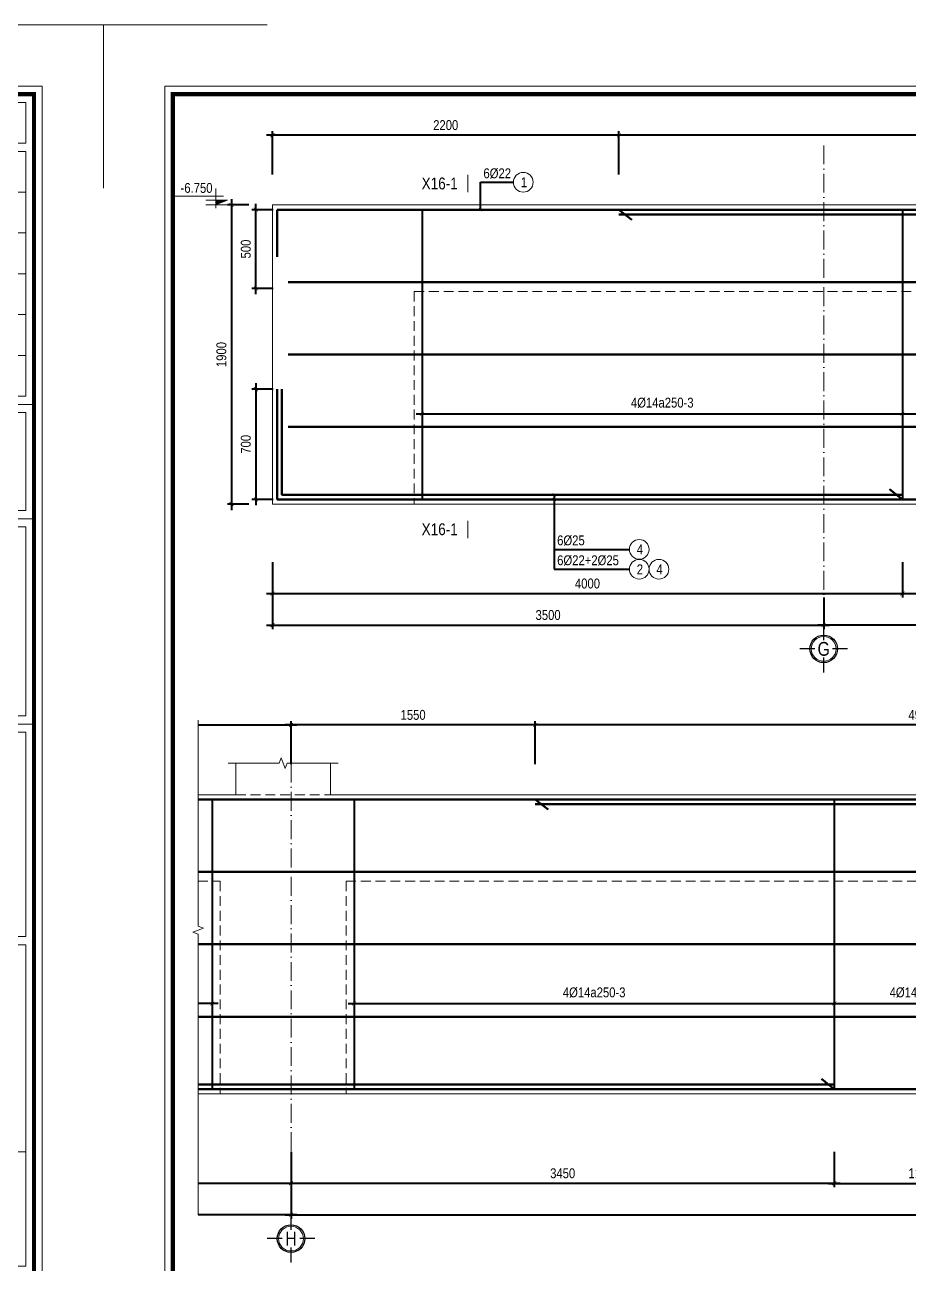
# Model space of a CAD drawing. Header units: millimetres. Extents: x 3014920 to 3563667, y -1638653 to -1356471.
# Drawn here: x 3214324 to 3219940, y -1593798 to -1585927 of the extents above; entities that cross this region are included whole.
import ezdxf
from ezdxf.enums import TextEntityAlignment as Align
from ezdxf.xclip import XClip

# ---------------------------------------------------------------- set-up
doc = ezdxf.new("R2010")
doc.units = ezdxf.units.MM
doc.header["$MEASUREMENT"] = 0
doc.header["$XCLIPFRAME"] = 0
doc.header["$PDMODE"] = 2
for name, pattern in [('6 TANG DIEN HINH 14-15$0$ACAD_ISO10W100', [18, 12, -3, 0, -3]), ('ACAD_ISO04W100', [30, 24, -3, 0, -3]), ('HIDDEN', [0.375, 0.25, -0.125])]:
    doc.linetypes.add(name, pattern=pattern)
doc.layers.get('0').update_dxf_attribs({"lineweight": 9})
doc.layers.get('Defpoints').update_dxf_attribs({"color": 10, "lineweight": 0})
for name, color, linetype, lineweight in [('2', 2, 'Continuous', 20), ('CDAI', 21, 'Continuous', 40), ('CTHEP', 50, 'Continuous', 50), ('DBAO', 90, 'Continuous', 13), ('DGIONG', 130, 'Continuous', 13), ('HATCH', 154, 'Continuous', 9), ('KTH', 154, 'Continuous', 9), ('Net khuat', 8, 'HIDDEN', 13), ('TEXT', 7, 'Continuous', 15), ('TRUC', 251, 'ACAD_ISO04W100', 9)]:
    doc.layers.add(name, color=color, linetype=linetype, lineweight=lineweight)
doc.layers.add('8', color=8, linetype='Continuous')
doc.styles.add('HELVECONDENSE', font='VHELVCN_0.TTF')
doc.styles.add('Star-HelCon', font='VHELVCN_0.TTF')
doc.styles.add('TTP-HelCon', font='VHELVCN_0.TTF')
doc.styles.add('VNI-HELVE-CONDENSE', font='VHELVCN_0.TTF')
doc.dimstyles.new('kc-25', dxfattribs={"dimtxt": 62.5, "dimasz": 20, "dimexe": 20, "dimexo": 50, "dimgap": 25, "dimtad": 3, "dimdec": 0, "dimzin": 0, "dimdsep": 46, "dimtxsty": 'VNI-HELVE-CONDENSE', "dimblk": 'DIM', "dimcen": 2.5, "dimclrd": 256, "dimclre": 154, "dimclrt": 7, "dimaunit": 1, "dimadec": 0, "dimazin": 0, "dimtfac": 1, "dimtdec": 0, "dimtix": 1, "dimtmove": 0, "dimatfit": 3, "dimldrblk": 'DOT', "dimfxl": 1, "dimtolj": 1, "dimtzin": 0, "dimarcsym": 0})
doc.dimstyles.new('TTP-25', dxfattribs={"dimscale": 25, "dimtxt": 2.5, "dimasz": 1, "dimexe": 1, "dimexo": 1, "dimgap": 0.09, "dimtad": 0, "dimdec": 4, "dimrnd": 1, "dimzin": 9, "dimdsep": 46, "dimtxsty": 'TTP-HelCon', "dimblk": 'ARCHTICK', "dimcen": 0.09, "dimdle": 1.5, "dimclrd": 256, "dimclre": 256, "dimclrt": 7, "dimadec": 0, "dimazin": 0, "dimtfac": 1, "dimtdec": 4, "dimtmove": 0, "dimatfit": 3, "dimldrblk": 'ARCHTICK', "dimfxl": 1, "dimtvp": 1, "dimtolj": 1, "dimtzin": 0, "dimarcsym": 0})

# ---------------------------------------------------------------- blocks, each defined once
blk = doc.blocks.new('2X-15')
at = {"layer": 'CTHEP'}
blk.add_line((36594.43122, -500), (7254.43496, -500.09045), dxfattribs=at)
for points in [[(7254.43412, -230.34896), (7254.43317, -30), (36594.43122, -30), (36594.43122, -230)], [(7254.43456, -370.14257), (7254.43642, -970), (36594.43122, -970), (36594.43122, -370)]]:
    blk.add_lwpolyline(points, dxfattribs=at)
blk = doc.blocks.new('_ArchTick')
at = {"color": 0, "linetype": 'ByBlock', "const_width": 0.15}
blk.add_lwpolyline([(-0.5, -0.5), (0.5, 0.5)], dxfattribs=at)
blk = doc.blocks.new('*D1010')
at = {"layer": 'Defpoints', "color": 0, "transparency": 16777216}
for p in [(2574251.9, -2094627.4), (2574115.9, -2096527.4), (2574251.9, -2096527.4)]:
    blk.add_point(p, dxfattribs=at)
at = {"layer": 'KTH', "lineweight": -2, "transparency": 16777216}
for p, q in [((2574115.9, -2094589.9), (2574115.9, -2096564.9)), ((2574226.9, -2094627.4), (2574090.9, -2094627.4)), ((2574226.9, -2096527.4), (2574090.9, -2096527.4))]:
    blk.add_line(p, q, dxfattribs=at)
at = {"layer": 'KTH', "lineweight": -2, "transparency": 16777216, "xscale": 25, "yscale": 25, "zscale": 25}
for p, rotation in [((2574115.9, -2094627.4), 90), ((2574115.9, -2096527.4), 270)]:
    blk.add_blockref('_ArchTick', p, dxfattribs=dict(at, rotation=rotation))
at = {"layer": 'KTH', "color": 7, "transparency": 16777216, "insert": (2574052, -2095577.4), "char_height": 62.5, "attachment_point": 5, "rotation": 90, "style": 'TTP-HelCon'}
blk.add_mtext('\\A1;1900', dxfattribs=at)
blk = doc.blocks.new('CODE')
at = {"layer": 'DBAO'}
for p, q in [((-62.5, -20), (-62.5, 105)), ((-62.5, 0), (-137.5, 30)), ((-137.5, 30), (0, 30)), ((-137.5, 0), (0, 0)), ((-112.5, 55), (223.6, 55))]:
    blk.add_line(p, q, dxfattribs=at)
at = {"layer": 'HATCH', "color": 1}
blk.add_solid([(-62.5, 0), (-137.5, 30), (-62.5, 30)], dxfattribs=at)
blk = doc.blocks.new('*D1011')
at = {"layer": 'Defpoints', "color": 0, "transparency": 16777216}
for p in [(2578376.3, -2096870.8), (2580626.3, -2096870.8), (2580626.3, -2097095.8)]:
    blk.add_point(p, dxfattribs=at)
at = {"layer": 'KTH', "lineweight": -2, "transparency": 16777216}
for p, q in [((2578376.3, -2096895.8), (2578376.3, -2097120.8)), ((2580626.3, -2096895.8), (2580626.3, -2097120.8)), ((2578338.8, -2097095.8), (2580663.8, -2097095.8))]:
    blk.add_line(p, q, dxfattribs=at)
at = {"layer": 'KTH', "lineweight": -2, "transparency": 16777216, "xscale": 25, "yscale": 25, "zscale": 25, "rotation": 180}
blk.add_blockref('_ArchTick', (2578376.3, -2097095.8), dxfattribs=at)
at = {"layer": 'KTH', "lineweight": -2, "transparency": 16777216, "xscale": 25, "yscale": 25, "zscale": 25}
blk.add_blockref('_ArchTick', (2580626.3, -2097095.8), dxfattribs=at)
at = {"layer": 'KTH', "color": 7, "transparency": 16777216, "insert": (2579501.3, -2097031.9), "char_height": 62.5, "attachment_point": 5, "style": 'TTP-HelCon'}
blk.add_mtext('\\A1;2250', dxfattribs=at)
blk = doc.blocks.new('DIM')
h = blk.add_hatch(color=1)
h.paths.add_polyline_path([(0.49, 0.29, 1), (0.29, 0.49), (-0.19, 0), (0.19, 0)])
h.paths.add_polyline_path([(0.19, 0), (-0.19, 0), (-0.49, -0.29, 1), (-0.29, -0.49)])
at = {"color": 9}
for p, q in [((-0.19, 0), (-1.5, 0)), ((0.19, 0), (1.5, 0))]:
    blk.add_line(p, q, dxfattribs=at)
at = {"color": 1}
for p, q in [((-0.49, -0.29), (0.29, 0.49)), ((-0.29, -0.49), (0.49, 0.29)), ((-0.19, 0), (0.19, 0))]:
    blk.add_line(p, q, dxfattribs=at)
blk.add_arc((-0.39, -0.39), 0.138, 135, 315, dxfattribs=at)
blk = doc.blocks.new('*D1012')
at = {"layer": 'Defpoints', "color": 0, "transparency": 16777216}
for p in [(2574376.3, -2096870.8), (2578376.3, -2096870.8), (2578376.3, -2097095.8)]:
    blk.add_point(p, dxfattribs=at)
at = {"layer": 'KTH', "lineweight": -2, "transparency": 16777216}
for p, q in [((2574376.3, -2096895.8), (2574376.3, -2097120.8)), ((2578376.3, -2096895.8), (2578376.3, -2097120.8)), ((2574338.8, -2097095.8), (2578413.8, -2097095.8))]:
    blk.add_line(p, q, dxfattribs=at)
at = {"layer": 'KTH', "lineweight": -2, "transparency": 16777216, "xscale": 25, "yscale": 25, "zscale": 25, "rotation": 180}
blk.add_blockref('_ArchTick', (2574376.3, -2097095.8), dxfattribs=at)
at = {"layer": 'KTH', "lineweight": -2, "transparency": 16777216, "xscale": 25, "yscale": 25, "zscale": 25}
blk.add_blockref('_ArchTick', (2578376.3, -2097095.8), dxfattribs=at)
at = {"layer": 'KTH', "color": 7, "transparency": 16777216, "insert": (2576376.3, -2097031.9), "char_height": 62.5, "attachment_point": 5, "style": 'TTP-HelCon'}
blk.add_mtext('\\A1;4000', dxfattribs=at)
blk = doc.blocks.new('*D1013')
at = {"layer": 'Defpoints', "color": 0, "transparency": 16777216}
for p in [(2574376.3, -2096870.8), (2577876.3, -2097095.8), (2577876.3, -2097295.7)]:
    blk.add_point(p, dxfattribs=at)
at = {"layer": 'KTH', "lineweight": -2, "transparency": 16777216}
for p, q in [((2574376.3, -2096895.8), (2574376.3, -2097320.7)), ((2577876.3, -2097120.8), (2577876.3, -2097320.7)), ((2574338.8, -2097295.7), (2577913.8, -2097295.7))]:
    blk.add_line(p, q, dxfattribs=at)
at = {"layer": 'KTH', "lineweight": -2, "transparency": 16777216, "xscale": 25, "yscale": 25, "zscale": 25, "rotation": 180}
blk.add_blockref('_ArchTick', (2574376.3, -2097295.7), dxfattribs=at)
at = {"layer": 'KTH', "lineweight": -2, "transparency": 16777216, "xscale": 25, "yscale": 25, "zscale": 25}
blk.add_blockref('_ArchTick', (2577876.3, -2097295.7), dxfattribs=at)
at = {"layer": 'KTH', "color": 7, "transparency": 16777216, "insert": (2576126.3, -2097231.9), "char_height": 62.5, "attachment_point": 5, "style": 'TTP-HelCon'}
blk.add_mtext('\\A1;3500', dxfattribs=at)
blk = doc.blocks.new('*D1014')
at = {"layer": 'Defpoints', "color": 0, "transparency": 16777216}
for p in [(2575326.3, -2095777.4), (2578376.3, -2095777.4), (2578376.3, -2095953.8)]:
    blk.add_point(p, dxfattribs=at)
at = {"layer": 'KTH', "lineweight": -2, "transparency": 16777216}
for p, q in [((2575326.3, -2095802.4), (2575326.3, -2095978.8)), ((2578376.3, -2095802.4), (2578376.3, -2095978.8)), ((2575288.8, -2095953.8), (2578413.8, -2095953.8))]:
    blk.add_line(p, q, dxfattribs=at)
at = {"layer": 'KTH', "lineweight": -2, "transparency": 16777216, "xscale": 25, "yscale": 25, "zscale": 25, "rotation": 180}
blk.add_blockref('_ArchTick', (2575326.3, -2095953.8), dxfattribs=at)
at = {"layer": 'KTH', "lineweight": -2, "transparency": 16777216, "xscale": 25, "yscale": 25, "zscale": 25}
blk.add_blockref('_ArchTick', (2578376.3, -2095953.8), dxfattribs=at)
at = {"layer": 'KTH', "color": 7, "transparency": 16777216, "insert": (2576851.3, -2095883.9), "char_height": 62.5, "attachment_point": 5, "style": 'TTP-HelCon'}
blk.add_mtext('\\A1;4Þ14a250-3', dxfattribs=at)
blk = doc.blocks.new('*D1015')
at = {"layer": 'Defpoints', "color": 0, "transparency": 16777216}
for p in [(2578376.3, -2095777.4), (2580626.3, -2095777.4), (2580626.3, -2095953.8)]:
    blk.add_point(p, dxfattribs=at)
at = {"layer": 'KTH', "lineweight": -2, "transparency": 16777216}
for p, q in [((2578376.3, -2095802.4), (2578376.3, -2095978.8)), ((2580626.3, -2095802.4), (2580626.3, -2095978.8)), ((2578338.8, -2095953.8), (2580663.8, -2095953.8))]:
    blk.add_line(p, q, dxfattribs=at)
at = {"layer": 'KTH', "lineweight": -2, "transparency": 16777216, "xscale": 25, "yscale": 25, "zscale": 25, "rotation": 180}
blk.add_blockref('_ArchTick', (2578376.3, -2095953.8), dxfattribs=at)
at = {"layer": 'KTH', "lineweight": -2, "transparency": 16777216, "xscale": 25, "yscale": 25, "zscale": 25}
blk.add_blockref('_ArchTick', (2580626.3, -2095953.8), dxfattribs=at)
at = {"layer": 'KTH', "color": 7, "transparency": 16777216, "insert": (2579501.3, -2095883.9), "char_height": 62.5, "attachment_point": 5, "style": 'TTP-HelCon'}
blk.add_mtext('\\A1;4Þ14a300-3', dxfattribs=at)
blk = doc.blocks.new('dau truc')
blk.add_circle((0, 0), 180)
at = {"layer": '8'}
for p, q in [((0, 127), (0, 345)), ((-127, 0), (-345, 0)), ((0, -345), (0, -127)), ((345, 0), (127, 0))]:
    blk.add_line(p, q, dxfattribs=at)
blk.add_circle((0, 0), 200, dxfattribs=at)
at = {"layer": 'TEXT', "style": 'HELVECONDENSE'}
blk.add_attdef('A', text='', height=233, dxfattribs=at).set_placement((0, 0), align=Align.MIDDLE)
blk = doc.blocks.new('*D983')
at = {"layer": 'Defpoints', "color": 0, "transparency": 16777216}
for p in [(2580626.3, -2096870.8), (2584376.3, -2096870.8), (2580626.3, -2097095.8)]:
    blk.add_point(p, dxfattribs=at)
at = {"layer": 'KTH', "lineweight": -2, "transparency": 16777216}
for p, q in [((2580626.3, -2096895.8), (2580626.3, -2097120.8)), ((2584376.3, -2096895.8), (2584376.3, -2097120.8)), ((2584413.8, -2097095.8), (2580588.8, -2097095.8))]:
    blk.add_line(p, q, dxfattribs=at)
at = {"layer": 'KTH', "lineweight": -2, "transparency": 16777216, "xscale": 25, "yscale": 25, "zscale": 25, "rotation": 180}
blk.add_blockref('_ArchTick', (2580626.3, -2097095.8), dxfattribs=at)
at = {"layer": 'KTH', "lineweight": -2, "transparency": 16777216, "xscale": 25, "yscale": 25, "zscale": 25}
blk.add_blockref('_ArchTick', (2584376.3, -2097095.8), dxfattribs=at)
at = {"layer": 'KTH', "color": 7, "transparency": 16777216, "insert": (2582501.3, -2097031.9), "char_height": 62.5, "attachment_point": 5, "style": 'TTP-HelCon'}
blk.add_mtext('\\A1;3750', dxfattribs=at)
blk = doc.blocks.new('*D984')
at = {"layer": 'Defpoints', "color": 0, "transparency": 16777216}
for p in [(2580626.3, -2095777.4), (2583876.3, -2095777.4), (2580626.3, -2095953.8)]:
    blk.add_point(p, dxfattribs=at)
at = {"layer": 'KTH', "lineweight": -2, "transparency": 16777216}
for p, q in [((2580626.3, -2095802.4), (2580626.3, -2095978.8)), ((2583876.3, -2095802.4), (2583876.3, -2095978.8)), ((2583913.8, -2095953.8), (2580588.8, -2095953.8))]:
    blk.add_line(p, q, dxfattribs=at)
at = {"layer": 'KTH', "lineweight": -2, "transparency": 16777216, "xscale": 25, "yscale": 25, "zscale": 25, "rotation": 180}
blk.add_blockref('_ArchTick', (2580626.3, -2095953.8), dxfattribs=at)
at = {"layer": 'KTH', "lineweight": -2, "transparency": 16777216, "xscale": 25, "yscale": 25, "zscale": 25}
blk.add_blockref('_ArchTick', (2583876.3, -2095953.8), dxfattribs=at)
at = {"layer": 'KTH', "color": 7, "transparency": 16777216, "insert": (2582251.3, -2095883.9), "char_height": 62.5, "attachment_point": 5, "style": 'TTP-HelCon'}
blk.add_mtext('\\A1;4Þ14a250-3', dxfattribs=at)
blk = doc.blocks.new('*D985')
at = {"layer": 'Defpoints', "color": 0, "transparency": 16777216}
for p in [(2587826.3, -2095777.4), (2588926.3, -2095777.4), (2588926.3, -2095953.8)]:
    blk.add_point(p, dxfattribs=at)
at = {"layer": 'KTH', "lineweight": -2, "transparency": 16777216}
for p, q in [((2587826.3, -2095802.4), (2587826.3, -2095978.8)), ((2588926.3, -2095802.4), (2588926.3, -2095978.8)), ((2587788.8, -2095953.8), (2588963.8, -2095953.8))]:
    blk.add_line(p, q, dxfattribs=at)
at = {"layer": 'KTH', "lineweight": -2, "transparency": 16777216, "xscale": 25, "yscale": 25, "zscale": 25, "rotation": 180}
blk.add_blockref('_ArchTick', (2587826.3, -2095953.8), dxfattribs=at)
at = {"layer": 'KTH', "lineweight": -2, "transparency": 16777216, "xscale": 25, "yscale": 25, "zscale": 25}
blk.add_blockref('_ArchTick', (2588926.3, -2095953.8), dxfattribs=at)
at = {"layer": 'KTH', "color": 7, "transparency": 16777216, "insert": (2588376.3, -2095883.9), "char_height": 62.5, "attachment_point": 5, "style": 'TTP-HelCon'}
blk.add_mtext('\\A1;4Þ14a300-3', dxfattribs=at)
blk = doc.blocks.new('*D986')
at = {"layer": 'Defpoints', "color": 0, "transparency": 16777216}
for p in [(2584776.3, -2095777.4), (2587826.3, -2095777.4), (2587826.3, -2095953.8)]:
    blk.add_point(p, dxfattribs=at)
at = {"layer": 'KTH', "lineweight": -2, "transparency": 16777216}
for p, q in [((2584776.3, -2095802.4), (2584776.3, -2095978.8)), ((2587826.3, -2095802.4), (2587826.3, -2095978.8)), ((2584738.8, -2095953.8), (2587863.8, -2095953.8))]:
    blk.add_line(p, q, dxfattribs=at)
at = {"layer": 'KTH', "lineweight": -2, "transparency": 16777216, "xscale": 25, "yscale": 25, "zscale": 25, "rotation": 180}
blk.add_blockref('_ArchTick', (2584776.3, -2095953.8), dxfattribs=at)
at = {"layer": 'KTH', "lineweight": -2, "transparency": 16777216, "xscale": 25, "yscale": 25, "zscale": 25}
blk.add_blockref('_ArchTick', (2587826.3, -2095953.8), dxfattribs=at)
at = {"layer": 'KTH', "color": 7, "transparency": 16777216, "insert": (2586301.3, -2095883.9), "char_height": 62.5, "attachment_point": 5, "style": 'TTP-HelCon'}
blk.add_mtext('\\A1;4Þ14a250-3', dxfattribs=at)
blk = doc.blocks.new('*D987')
at = {"layer": 'Defpoints', "color": 0, "transparency": 16777216}
for p in [(2585926.8, -2094184.7), (2585926.8, -2094458.7), (2590826.3, -2094394.4)]:
    blk.add_point(p, dxfattribs=at)
at = {"layer": 'KTH', "lineweight": -2, "transparency": 16777216}
for p, q in [((2590863.8, -2094184.7), (2585889.3, -2094184.7)), ((2585926.8, -2094433.7), (2585926.8, -2094159.7)), ((2590826.3, -2094369.4), (2590826.3, -2094159.7))]:
    blk.add_line(p, q, dxfattribs=at)
at = {"layer": 'KTH', "lineweight": -2, "transparency": 16777216, "xscale": 25, "yscale": 25, "zscale": 25, "rotation": 180}
blk.add_blockref('_ArchTick', (2585926.8, -2094184.7), dxfattribs=at)
at = {"layer": 'KTH', "lineweight": -2, "transparency": 16777216, "xscale": 25, "yscale": 25, "zscale": 25}
blk.add_blockref('_ArchTick', (2590826.3, -2094184.7), dxfattribs=at)
at = {"layer": 'KTH', "color": 7, "transparency": 16777216, "insert": (2588376.5, -2094120.8), "char_height": 62.5, "attachment_point": 5, "style": 'TTP-HelCon'}
blk.add_mtext('\\A1;4900', dxfattribs=at)
blk = doc.blocks.new('*D988')
at = {"layer": 'Defpoints', "color": 0, "transparency": 16777216}
for p in [(2584376.3, -2094184.7), (2584376.3, -2094458.7), (2585926.8, -2094458.7)]:
    blk.add_point(p, dxfattribs=at)
at = {"layer": 'KTH', "lineweight": -2, "transparency": 16777216}
for p, q in [((2585964.3, -2094184.7), (2584338.8, -2094184.7)), ((2584376.3, -2094433.7), (2584376.3, -2094159.7)), ((2585926.8, -2094433.7), (2585926.8, -2094159.7))]:
    blk.add_line(p, q, dxfattribs=at)
at = {"layer": 'KTH', "lineweight": -2, "transparency": 16777216, "xscale": 25, "yscale": 25, "zscale": 25, "rotation": 180}
blk.add_blockref('_ArchTick', (2584376.3, -2094184.7), dxfattribs=at)
at = {"layer": 'KTH', "lineweight": -2, "transparency": 16777216, "xscale": 25, "yscale": 25, "zscale": 25}
blk.add_blockref('_ArchTick', (2585926.8, -2094184.7), dxfattribs=at)
at = {"layer": 'KTH', "color": 7, "transparency": 16777216, "insert": (2585151.5, -2094120.8), "char_height": 62.5, "attachment_point": 5, "style": 'TTP-HelCon'}
blk.add_mtext('\\A1;1550', dxfattribs=at)
blk = doc.blocks.new('*D989')
at = {"layer": 'Defpoints', "color": 0, "transparency": 16777216}
for p in [(2587826.3, -2096870.8), (2588926.3, -2096870.8), (2588926.3, -2097095.8)]:
    blk.add_point(p, dxfattribs=at)
at = {"layer": 'KTH', "lineweight": -2, "transparency": 16777216}
for p, q in [((2587826.3, -2096895.8), (2587826.3, -2097120.8)), ((2588926.3, -2096895.8), (2588926.3, -2097120.8)), ((2587788.8, -2097095.8), (2588963.8, -2097095.8))]:
    blk.add_line(p, q, dxfattribs=at)
at = {"layer": 'KTH', "lineweight": -2, "transparency": 16777216, "xscale": 25, "yscale": 25, "zscale": 25, "rotation": 180}
blk.add_blockref('_ArchTick', (2587826.3, -2097095.8), dxfattribs=at)
at = {"layer": 'KTH', "lineweight": -2, "transparency": 16777216, "xscale": 25, "yscale": 25, "zscale": 25}
blk.add_blockref('_ArchTick', (2588926.3, -2097095.8), dxfattribs=at)
at = {"layer": 'KTH', "color": 7, "transparency": 16777216, "insert": (2588376.3, -2097031.9), "char_height": 62.5, "attachment_point": 5, "style": 'TTP-HelCon'}
blk.add_mtext('\\A1;1100', dxfattribs=at)
blk = doc.blocks.new('*D990')
at = {"layer": 'Defpoints', "color": 0, "transparency": 16777216}
for p in [(2584376.3, -2096870.8), (2587826.3, -2096870.8), (2584376.3, -2097095.8)]:
    blk.add_point(p, dxfattribs=at)
at = {"layer": 'KTH', "lineweight": -2, "transparency": 16777216}
for p, q in [((2584376.3, -2096895.8), (2584376.3, -2097120.8)), ((2587826.3, -2096895.8), (2587826.3, -2097120.8)), ((2587863.8, -2097095.8), (2584338.8, -2097095.8))]:
    blk.add_line(p, q, dxfattribs=at)
at = {"layer": 'KTH', "lineweight": -2, "transparency": 16777216, "xscale": 25, "yscale": 25, "zscale": 25, "rotation": 180}
blk.add_blockref('_ArchTick', (2584376.3, -2097095.8), dxfattribs=at)
at = {"layer": 'KTH', "lineweight": -2, "transparency": 16777216, "xscale": 25, "yscale": 25, "zscale": 25}
blk.add_blockref('_ArchTick', (2587826.3, -2097095.8), dxfattribs=at)
at = {"layer": 'KTH', "color": 7, "transparency": 16777216, "insert": (2586101.3, -2097031.9), "char_height": 62.5, "attachment_point": 5, "style": 'TTP-HelCon'}
blk.add_mtext('\\A1;3450', dxfattribs=at)
blk = doc.blocks.new('*D991')
at = {"layer": 'Defpoints', "color": 0, "transparency": 16777216}
for p in [(2576576.3, -2094184.7), (2576576.3, -2094459.6), (2582526.3, -2094459.6)]:
    blk.add_point(p, dxfattribs=at)
at = {"layer": 'KTH', "lineweight": -2, "transparency": 16777216}
for p, q in [((2582563.8, -2094184.7), (2576538.8, -2094184.7)), ((2576576.3, -2094434.6), (2576576.3, -2094159.7)), ((2582526.3, -2094434.6), (2582526.3, -2094159.7))]:
    blk.add_line(p, q, dxfattribs=at)
at = {"layer": 'KTH', "lineweight": -2, "transparency": 16777216, "xscale": 25, "yscale": 25, "zscale": 25, "rotation": 180}
blk.add_blockref('_ArchTick', (2576576.3, -2094184.7), dxfattribs=at)
at = {"layer": 'KTH', "lineweight": -2, "transparency": 16777216, "xscale": 25, "yscale": 25, "zscale": 25}
blk.add_blockref('_ArchTick', (2582526.3, -2094184.7), dxfattribs=at)
at = {"layer": 'KTH', "color": 7, "transparency": 16777216, "insert": (2579551.3, -2094120.8), "char_height": 62.5, "attachment_point": 5, "style": 'TTP-HelCon'}
blk.add_mtext('\\A1;5950', dxfattribs=at)
blk = doc.blocks.new('*D992')
at = {"layer": 'Defpoints', "color": 0, "transparency": 16777216}
for p in [(2574376.3, -2094184.7), (2574376.3, -2094459.6), (2576576.3, -2094459.6)]:
    blk.add_point(p, dxfattribs=at)
at = {"layer": 'KTH', "lineweight": -2, "transparency": 16777216}
for p, q in [((2576613.8, -2094184.7), (2574338.8, -2094184.7)), ((2574376.3, -2094434.6), (2574376.3, -2094159.7)), ((2576576.3, -2094434.6), (2576576.3, -2094159.7))]:
    blk.add_line(p, q, dxfattribs=at)
at = {"layer": 'KTH', "lineweight": -2, "transparency": 16777216, "xscale": 25, "yscale": 25, "zscale": 25, "rotation": 180}
blk.add_blockref('_ArchTick', (2574376.3, -2094184.7), dxfattribs=at)
at = {"layer": 'KTH', "lineweight": -2, "transparency": 16777216, "xscale": 25, "yscale": 25, "zscale": 25}
blk.add_blockref('_ArchTick', (2576576.3, -2094184.7), dxfattribs=at)
at = {"layer": 'KTH', "color": 7, "transparency": 16777216, "insert": (2575476.3, -2094120.8), "char_height": 62.5, "attachment_point": 5, "style": 'TTP-HelCon'}
blk.add_mtext('\\A1;2200', dxfattribs=at)
blk = doc.blocks.new('*D993')
at = {"layer": 'Defpoints', "color": 0, "transparency": 16777216}
for p in [(2584376.3, -2094184.7), (2582526.3, -2094458.7), (2584376.3, -2094458.7)]:
    blk.add_point(p, dxfattribs=at)
at = {"layer": 'KTH', "lineweight": -2, "transparency": 16777216}
for p, q in [((2582488.8, -2094184.7), (2584413.8, -2094184.7)), ((2582526.3, -2094433.7), (2582526.3, -2094159.7)), ((2584376.3, -2094433.7), (2584376.3, -2094159.7))]:
    blk.add_line(p, q, dxfattribs=at)
at = {"layer": 'KTH', "lineweight": -2, "transparency": 16777216, "xscale": 25, "yscale": 25, "zscale": 25, "rotation": 180}
blk.add_blockref('_ArchTick', (2582526.3, -2094184.7), dxfattribs=at)
at = {"layer": 'KTH', "lineweight": -2, "transparency": 16777216, "xscale": 25, "yscale": 25, "zscale": 25}
blk.add_blockref('_ArchTick', (2584376.3, -2094184.7), dxfattribs=at)
at = {"layer": 'KTH', "color": 7, "transparency": 16777216, "insert": (2583451.3, -2094120.8), "char_height": 62.5, "attachment_point": 5, "style": 'TTP-HelCon'}
blk.add_mtext('\\A1;1850', dxfattribs=at)
blk = doc.blocks.new('*D994')
at = {"layer": 'Defpoints', "color": 0, "transparency": 16777216}
for p in [(2584376.3, -2096870.8), (2577876.3, -2097095.8), (2577876.3, -2097295.7)]:
    blk.add_point(p, dxfattribs=at)
at = {"layer": 'KTH', "lineweight": -2, "transparency": 16777216}
for p, q in [((2584376.3, -2096895.8), (2584376.3, -2097320.7)), ((2577876.3, -2097120.8), (2577876.3, -2097320.7)), ((2584413.8, -2097295.7), (2577838.8, -2097295.7))]:
    blk.add_line(p, q, dxfattribs=at)
at = {"layer": 'KTH', "lineweight": -2, "transparency": 16777216, "xscale": 25, "yscale": 25, "zscale": 25, "rotation": 180}
blk.add_blockref('_ArchTick', (2577876.3, -2097295.7), dxfattribs=at)
at = {"layer": 'KTH', "lineweight": -2, "transparency": 16777216, "xscale": 25, "yscale": 25, "zscale": 25}
blk.add_blockref('_ArchTick', (2584376.3, -2097295.7), dxfattribs=at)
at = {"layer": 'KTH', "color": 7, "transparency": 16777216, "insert": (2581126.3, -2097231.9), "char_height": 62.5, "attachment_point": 5, "style": 'TTP-HelCon'}
blk.add_mtext('\\A1;6500', dxfattribs=at)
blk = doc.blocks.new('*D995')
at = {"layer": 'Defpoints', "color": 0, "transparency": 16777216}
for p in [(2584376.3, -2096870.8), (2593876.3, -2096870.8), (2593876.3, -2097295.7)]:
    blk.add_point(p, dxfattribs=at)
at = {"layer": 'KTH', "lineweight": -2, "transparency": 16777216}
for p, q in [((2584376.3, -2096895.8), (2584376.3, -2097320.7)), ((2593876.3, -2096895.8), (2593876.3, -2097320.7)), ((2584338.8, -2097295.7), (2593913.8, -2097295.7))]:
    blk.add_line(p, q, dxfattribs=at)
at = {"layer": 'KTH', "lineweight": -2, "transparency": 16777216, "xscale": 25, "yscale": 25, "zscale": 25, "rotation": 180}
blk.add_blockref('_ArchTick', (2584376.3, -2097295.7), dxfattribs=at)
at = {"layer": 'KTH', "lineweight": -2, "transparency": 16777216, "xscale": 25, "yscale": 25, "zscale": 25}
blk.add_blockref('_ArchTick', (2593876.3, -2097295.7), dxfattribs=at)
at = {"layer": 'KTH', "color": 7, "transparency": 16777216, "insert": (2589126.3, -2097231.9), "char_height": 62.5, "attachment_point": 5, "style": 'TTP-HelCon'}
blk.add_mtext('\\A1;9500', dxfattribs=at)
blk = doc.blocks.new('MC')
at = {"layer": 'CTHEP', "const_width": 10, "elevation": 0}
blk.add_lwpolyline([(36, 150), (36, 0)], dxfattribs=at)
at = {"layer": 'TEXT', "style": 'TTP-HelCon'}
blk.add_attdef('A', text='', height=100, dxfattribs=at).set_placement((-50, 26), align=Align.RIGHT)
blk = doc.blocks.new('*D996')
at = {"layer": 'Defpoints', "color": 0, "transparency": 16777216}
for p in [(2574406.3, -2095797.4), (2574271, -2096497.4), (2574406.3, -2096497.4)]:
    blk.add_point(p, dxfattribs=at)
at = {"layer": 'KTH', "lineweight": -2, "transparency": 16777216}
for p, q in [((2574381.3, -2095797.4), (2574246, -2095797.4)), ((2574271, -2095759.9), (2574271, -2096534.9)), ((2574381.3, -2096497.4), (2574246, -2096497.4))]:
    blk.add_line(p, q, dxfattribs=at)
at = {"layer": 'KTH', "lineweight": -2, "transparency": 16777216, "xscale": 25, "yscale": 25, "zscale": 25}
for p, rotation in [((2574271, -2095797.4), 90), ((2574271, -2096497.4), 270)]:
    blk.add_blockref('_ArchTick', p, dxfattribs=dict(at, rotation=rotation))
at = {"layer": 'KTH', "color": 7, "transparency": 16777216, "insert": (2574207.1, -2096147.4), "char_height": 62.5, "attachment_point": 5, "rotation": 90, "style": 'TTP-HelCon'}
blk.add_mtext('\\A1;700', dxfattribs=at)
blk = doc.blocks.new('*D997')
at = {"layer": 'Defpoints', "color": 0, "transparency": 16777216}
for p in [(2574271, -2094657.4), (2574406.3, -2094657.4), (2574406.3, -2095157.4)]:
    blk.add_point(p, dxfattribs=at)
at = {"layer": 'KTH', "lineweight": -2, "transparency": 16777216}
for p, q in [((2574271, -2095194.9), (2574271, -2094619.9)), ((2574381.3, -2094657.4), (2574246, -2094657.4)), ((2574381.3, -2095157.4), (2574246, -2095157.4))]:
    blk.add_line(p, q, dxfattribs=at)
at = {"layer": 'KTH', "lineweight": -2, "transparency": 16777216, "xscale": 25, "yscale": 25, "zscale": 25}
for p, rotation in [((2574271, -2094657.4), 90), ((2574271, -2095157.4), 270)]:
    blk.add_blockref('_ArchTick', p, dxfattribs=dict(at, rotation=rotation))
at = {"layer": 'KTH', "color": 7, "transparency": 16777216, "insert": (2574207.1, -2094907.4), "char_height": 62.5, "attachment_point": 5, "rotation": 90, "style": 'TTP-HelCon'}
blk.add_mtext('\\A1;500', dxfattribs=at)
blk = doc.blocks.new('CHG_XX_Khung ten')
for p, q in [((687, 501), (824, 501)), ((687, 473), (824, 473)), ((687, 422.69), (824, 422.69))]:
    blk.add_line(p, q)
blk.add_lwpolyline([(15, 579), (826, 579), (826, 15), (15, 15)], close=True)
at = {"color": 4, "linetype": 'Continuous', "const_width": 1}
blk.add_lwpolyline([(17, 577), (824, 577), (824, 17), (17, 17)], close=True, dxfattribs=at)
at = {"linetype": 'Continuous'}
for points in [[(822, 565), (689, 565), (689, 575), (822, 575)], [(822, 553), (689, 553), (689, 563), (822, 563)], [(822, 543), (689, 543), (689, 553), (822, 553)], [(822, 533), (689, 533), (689, 543), (822, 543)], [(822, 523), (689, 523), (689, 533), (822, 533)], [(822, 513), (689, 513), (689, 523), (822, 523)], [(822, 503), (689, 503), (689, 513), (822, 513)], [(689, 499), (822, 499), (822, 475), (689, 475)], [(689, 471), (822, 471), (822, 424.69), (689, 424.69)], [(689, 420.69), (822, 420.69), (822, 370.62), (689, 370.62)], [(689, 368.62), (822, 368.62), (822, 317.93), (689, 317.93)], [(689, 317.93), (822, 317.93), (822, 289.93), (689, 289.93)]]:
    blk.add_lwpolyline(points, close=True, dxfattribs=at)
at = {"layer": 'Defpoints', "color": 1, "ltscale": 2}
for points in [[(40.06, 594), (0, 594), (0, 554)], [(800.94, 594), (841, 594), (841, 554)]]:
    blk.add_lwpolyline(points, dxfattribs=at)
blk = doc.blocks.new('2X-16')
at = {"layer": 'CDAI'}
for points in [[(2575326.29687, -2094657.3892), (2575326.29687, -2096497.3892)], [(2583876.29848, -2094657.39131), (2583876.29848, -2096497.39132)], [(2584776.29845, -2094657.40868), (2584776.29845, -2096497.40868)], [(2587826.29845, -2094657.40868), (2587826.29845, -2096497.40868)]]:
    blk.add_lwpolyline(points, dxfattribs=at)
at = {"layer": 'CDAI', "elevation": 0}
blk.add_lwpolyline([(2578376.29687, -2094657.3892), (2578376.29687, -2096497.3892)], dxfattribs=at)
at = {"layer": 'CTHEP'}
for p, q in [((2574406.29848, -2094657.39131), (2574406.29848, -2094957.39131)), ((2576657.72276, -2094721.91681), (2576576.29687, -2094657.39131)), ((2586008.20078, -2094721.91681), (2585926.77489, -2094657.39131)), ((2600745.79848, -2095117.39781, 0), (2574476.29098, -2095117.39781, 0)), ((2600745.79848, -2095577.39781, 0), (2574476.29098, -2095577.39781, 0)), ((2574406.29848, -2096497.39131), (2574406.29848, -2095797.39131)), ((2600745.79848, -2096037.39781, 0), (2574476.29098, -2096037.39781, 0)), ((2578294.87098, -2096432.86581), (2578376.29687, -2096497.39131)), ((2587744.87256, -2096432.86581), (2587826.29845, -2096497.39131))]:
    blk.add_line(p, q, dxfattribs=at)
for points in [[(2574406.29848, -2094657.39131), (2600746.79848, -2094657.39131), (2600746.79848, -2095157.39131)], [(2576576.0667, -2094687.39131), (2582526.97602, -2094687.39131)], [(2585926.44623, -2094687.39131), (2590824.64249, -2094687.39131)], [(2574406.29848, -2096497.39131), (2600746.79848, -2096497.39131), (2600746.79848, -2095737.3913)], [(2574436.29848, -2095797.39131), (2574436.29848, -2096467.39131), (2578376.29687, -2096467.39131)], [(2580626.29848, -2096467.39131), (2587826.29845, -2096467.39131)]]:
    blk.add_lwpolyline(points, dxfattribs=at)
at = {"layer": 'DBAO', "linetype": 'Continuous'}
for p, q in [((2584026.30011, -2094427.39131), (2584026.30011, -2094627.39131)), ((2584626.30011, -2094427.39131), (2584626.30011, -2094627.39131)), ((2574376.29848, -2094627.39131), (2584026.30011, -2094627.39131)), ((2584626.30011, -2094627.39131), (2592126.29261, -2094627.39131))]:
    blk.add_line(p, q, dxfattribs=at)
at = {"layer": 'DBAO', "linetype": 'Continuous', "flags": 128}
blk.add_lwpolyline([(2600776.79848, -2096527.39131), (2574376.29848, -2096527.39131), (2574376.29848, -2094627.39131)], dxfattribs=at)
at = {"layer": 'DGIONG', "linetype": 'Continuous', "flags": 128}
blk.add_lwpolyline([(2584676.30011, -2094427.39131), (2584351.30011, -2094427.39131), (2584338.80011, -2094461.73478), (2584313.80011, -2094393.04784), (2584301.30011, -2094427.39131), (2583976.30011, -2094427.39131)], dxfattribs=at)
at = {"layer": 'DGIONG'}
for centre in [(2575968.69458, -2094483.46398), (2576705.23316, -2096814.6377), (2576705.23312, -2096940.95047), (2576830.23312, -2096940.95047)]:
    blk.add_circle(centre, 62.5, dxfattribs=at)
at = {"layer": 'Net khuat', "ltscale": 250}
for p, q in [((2584026.30011, -2094627.39131), (2584626.30011, -2094627.39131)), ((2575276.29687, -2095177.35867), (2583926.29848, -2095177.3766)), ((2575276.29687, -2095177.35867), (2575276.29687, -2096527.39131)), ((2583926.29848, -2095177.3766), (2583926.29848, -2096527.39131)), ((2584726.30009, -2095177.37816), (2592151.3001, -2095177.38984)), ((2584726.30009, -2095177.37816), (2584726.30009, -2096527.39131))]:
    blk.add_line(p, q, dxfattribs=at)
at = {"layer": 'TRUC', "linetype": '6 TANG DIEN HINH 14-15$0$ACAD_ISO10W100', "ltscale": 10}
for points in [[(2577876.3001, -2094249.12039), (2577876.3001, -2097132.93248)], [(2584376.3001, -2094249.12039), (2584376.3001, -2097343.35598)]]:
    blk.add_lwpolyline(points, dxfattribs=at)
at = {"xscale": 0.75, "yscale": 0.75, "zscale": 0.75}
for p in [(2575590.08813, -2094547.88507), (2575590.08813, -2096744.02357)]:
    blk.add_blockref('MC', p, dxfattribs=at).add_auto_attribs({'A': 'X16-1'})
at = {"layer": '2', "ltscale": 300}
ref = blk.add_blockref('dau truc', (2577876.3001, -2097446.57908), dxfattribs=dict(at, xscale=0.4367131295148283, yscale=0.4367131295148283, zscale=0.4367131295148283))
ref.add_attrib('A', 'G', dxfattribs={"layer": 'TEXT', "height": 87.5, "style": 'HELVECONDENSE'}).set_placement((2577876.3001, -2097446.57908), align=Align.MIDDLE)
ref = blk.add_blockref('dau truc', (2584376.3001, -2097446.57908), dxfattribs=dict(at, xscale=0.4367131295148283, yscale=0.4367131295148283, zscale=0.4367131295148283))
ref.add_attrib('A', 'H', dxfattribs={"layer": 'TEXT', "height": 87.5, "style": 'HELVECONDENSE'}).set_placement((2584376.3001, -2097446.57908), align=Align.MIDDLE)
at = {"layer": 'KTH', "linetype": 'Continuous', "xscale": -1}
blk.add_blockref('CODE', (2573953.36042, -2094627.39131), dxfattribs=at)
at = {"layer": 'TEXT', "style": 'TTP-HelCon'}
for s, p in [('6Þ22', (2575715.70635, -2094457.61103, 0)), ('6Þ25', (2576183.84754, -2096788.78476, 0)), ('6Þ22+2Þ25', (2576183.8475, -2096915.09752, 0))]:
    blk.add_text(s, height=62.5, dxfattribs=at).set_placement(p)
at = {"layer": 'TEXT', "style": 'Star-HelCon'}
for s, p in [('1', (2575972.86124, -2094483.46398)), ('4', (2576709.39983, -2096814.6377)), ('2', (2576709.39979, -2096940.95047)), ('4', (2576834.39979, -2096940.95047))]:
    blk.add_text(s, height=62.5, dxfattribs=at).set_placement(p, align=Align.MIDDLE)
at = {"layer": 'TEXT', "style": 'TTP-HelCon'}
blk.add_text('-6.750', height=62.5, dxfattribs=at).set_placement((2573995.62709, -2094550.39632), align=Align.RIGHT)
at = {"layer": 'KTH'}
for base, p1, p2, picture, middle in [((2574376.29848, -2094184.683), (2576576.29687, -2094459.63988), (2574376.29848, -2094459.63988), '*D992', (2575476.29768, -2094120.84966)), ((2576576.29687, -2094184.683), (2582526.29848, -2094459.63988), (2576576.29687, -2094459.63988), '*D991', (2579551.29768, -2094120.84966)), ((2584376.3001, -2094184.683), (2585926.77489, -2094458.68761), (2584376.3001, -2094458.68761), '*D988', (2585151.5375, -2094120.84966)), ((2585926.77489, -2094184.683), (2590826.29261, -2094394.40411), (2585926.77489, -2094458.68761), '*D987', (2588376.53375, -2094120.84966)), ((2578376.29687, -2097095.75881), (2574376.29848, -2096870.75881), (2578376.29687, -2096870.75881), '*D1012', (2576376.29768, -2097031.92547)), ((2577876.3001, -2097295.71455), (2584376.3001, -2096870.75881), (2577876.3001, -2097095.75881), '*D994', (2581126.3001, -2097231.88121)), ((2580626.29848, -2097095.75881), (2578376.29687, -2096870.75881), (2580626.29848, -2096870.75881), '*D1011', (2579501.29768, -2097031.92547)), ((2588926.29261, -2097095.75881), (2587826.29845, -2096870.75881), (2588926.29261, -2096870.75881), '*D989', (2588376.29553, -2097031.92547))]:
    dim = blk.add_linear_dim(base=base, p1=p1, p2=p2, dimstyle='TTP-25', override={"dimtmove": 1}, dxfattribs=at)
    dim.commit()
    dim.dimension.update_dxf_attribs({"geometry": picture, "text_midpoint": middle})
for base, p1, p2, angle, picture, middle in [((2584376.3001, -2094184.683), (2582526.29848, -2094458.68761), (2584376.3001, -2094458.68761), 180, '*D993', (2583451.29929, -2094120.84966)), ((2574115.86042, -2096527.39131), (2574251.86042, -2094627.39131), (2574251.86042, -2096527.39131), 90, '*D1010', (2574052.02709, -2095577.39131)), ((2574270.95093, -2094657.39131), (2574406.29848, -2095157.39131), (2574406.29848, -2094657.39131), 90, '*D997', (2574207.1176, -2094907.39131)), ((2574270.95093, -2096497.39131), (2574406.29848, -2095797.39131), (2574406.29848, -2096497.39131), 90, '*D996', (2574207.1176, -2096147.39131)), ((2577876.3001, -2097295.71455), (2574376.29848, -2096870.75881), (2577876.3001, -2097095.75881), 180, '*D1013', (2576126.29929, -2097231.88121)), ((2580626.29848, -2097095.75881), (2584376.3001, -2096870.75881), (2580626.29848, -2096870.75881), 180, '*D983', (2582501.29929, -2097031.92547)), ((2584376.3001007368, -2097095.758807848), (2587826.2984530381, -2096870.758807848), (2584376.3001007368, -2096870.758807848), 180, '*D990', (2586101.299276887, -2097031.925474514)), ((2593876.30012, -2097295.71455), (2584376.3001, -2096870.75881), (2593876.30012, -2096870.75881), 180, '*D995', (2589126.30011, -2097231.88121))]:
    dim = blk.add_linear_dim(base=base, p1=p1, p2=p2, angle=angle, dimstyle='TTP-25', override={"dimtmove": 1}, dxfattribs=at)
    dim.commit()
    dim.dimension.update_dxf_attribs({"geometry": picture, "text_midpoint": middle})
for base, p1, p2, text, picture, middle in [((2578376.29687, -2095953.82298), (2575326.29687, -2095777.36328), (2578376.29687, -2095777.36328), '4Þ14a250-3', '*D1014', (2576851.29687, -2095883.90631)), ((2580626.29848, -2095953.82298), (2578376.29687, -2095777.36328), (2580626.29848, -2095777.36328), '4Þ14a300-3', '*D1015', (2579501.29768, -2095883.90631)), ((2587826.29845, -2095953.82298), (2584776.29845, -2095777.37816), (2587826.29845, -2095777.37816), '4Þ14a250-3', '*D986', (2586301.29845, -2095883.90631)), ((2588926.29261, -2095953.82298), (2587826.29845, -2095777.37816), (2588926.29261, -2095777.37816), '4Þ14a300-3', '*D985', (2588376.29553, -2095883.90631))]:
    dim = blk.add_linear_dim(base=base, p1=p1, p2=p2, text=text, dimstyle='TTP-25', override={"dimtmove": 1}, dxfattribs=at)
    dim.commit()
    dim.dimension.update_dxf_attribs({"geometry": picture, "text_midpoint": middle})
dim = blk.add_linear_dim(base=(2580626.29848, -2095953.82298), p1=(2583876.29848, -2095777.36328), p2=(2580626.29848, -2095777.36328), angle=180, text='4Þ14a250-3', dimstyle='TTP-25', override={"dimtmove": 1}, dxfattribs=at)
dim.commit()
dim.dimension.update_dxf_attribs({"geometry": '*D984', "text_midpoint": (2582251.29848, -2095883.90631)})
at = {"layer": 'DGIONG'}
for points in [[(2575697.19458, -2094657.39131), (2575697.19431, -2094483.46398), (2575906.19458, -2094483.46398)], [(2576165.33559, -2096497.39131), (2576165.33547, -2096940.95047), (2576642.73312, -2096940.95047)], [(2576165.33559, -2096467.39131), (2576165.33551, -2096814.6377), (2576642.73316, -2096814.6377)]]:
    blk.add_leader(points, dimstyle='kc-25', override={"dimtad": 0, "dimldrblk": 'ArchTick', "dimfxl": 100, "dimarcsym": 1}, dxfattribs=at)

msp = doc.modelspace()

# ---------------------------------------------------------------- linework, layer by layer
at = {"layer": 'DGIONG', "linetype": 'Continuous', "flags": 128}
msp.add_lwpolyline([(3215424.53215, -1593485.00466), (3215424.53238, -1591702.32693), (3215390.18891, -1591689.82693), (3215458.87585, -1591664.82693), (3215424.53238, -1591652.32693), (3215424.53216, -1590342.68193)], dxfattribs=at)

# ---------------------------------------------------------------- block references
at = {"layer": 'CDAI'}
ref = msp.add_blockref('2X-16', (641520.38546, 507556.07149), dxfattribs=at)
XClip(ref).set_block_clipping_path([(2573520.1933994894, -2097680.022952117), (2585387.8345323531, -2092623.7812205949)])
ref = msp.add_blockref('2X-16', (631638.00704, 503810.70988), dxfattribs=at)
XClip(ref).set_block_clipping_path([(2583786.5250377283, -2097800.5917626861), (2601596.9232716262, -2093692.3662682183)])
at = {"layer": 'DBAO'}
ref = msp.add_blockref('2X-15', (3186862.65229, -1592450.57356), dxfattribs=at)
XClip(ref).set_block_clipping_path([(6448.6806122576, -3104.4486239751), (16548.4680728912, 845.0888485599)])

# ---------------------------------------------------------------- next in the draw order: block references
at = {"color": 5, "xscale": 25.92478421704392, "yscale": 25.92478421704392, "zscale": 25.92478421704392}
msp.add_blockref('CHG_XX_Khung ten', (3193020.57556, -1601326.46106), dxfattribs=at)

# ---------------------------------------------------------------- next in the draw order: block references
msp.add_blockref('CHG_XX_Khung ten', (3214823.31909, -1601326.46106), dxfattribs=at)

doc.saveas('drawing.dxf')
